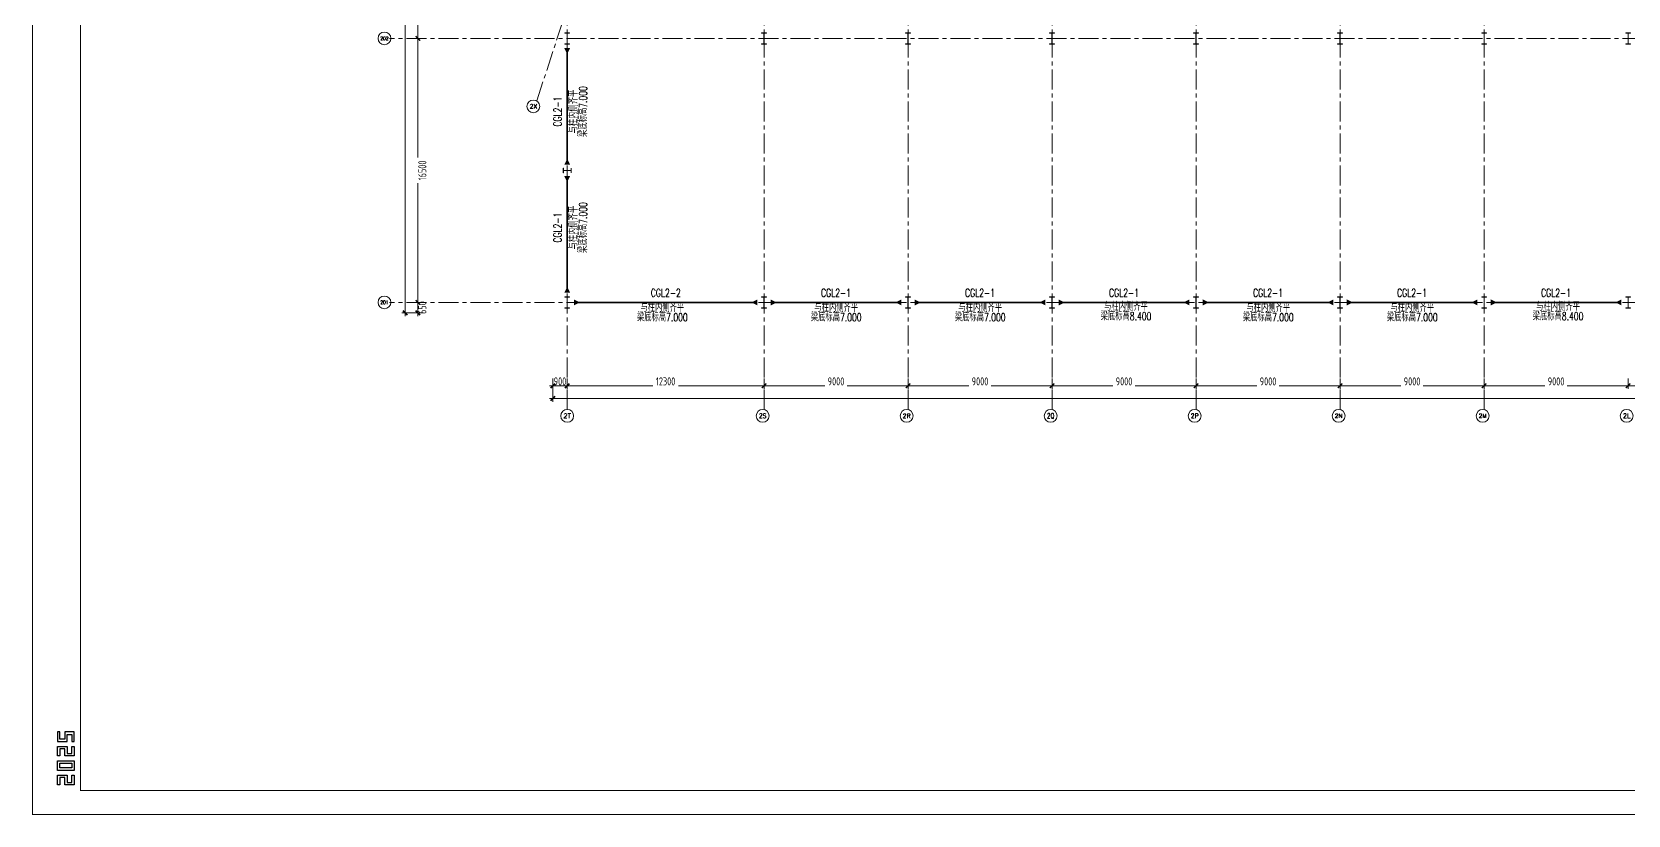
# Model space of a CAD drawing. Extents: x -1201378 to 2367219, y -619313 to 244905.
# Drawn here: x 626489 to 726242, y -96140 to -47191 of the extents above; entities that cross this region are included whole.
import ezdxf
from ezdxf.enums import TextEntityAlignment as Align

# ---------------------------------------------------------------- set-up
doc = ezdxf.new("R2010")
doc.units = 0
doc.header["$LTSCALE"] = 1000
doc.linetypes.add('CENTER', pattern=[2, 1.25, -0.25, 0.25, -0.25])
doc.layers.get('0').update_dxf_attribs({"linetype": 'CONTINUOUS'})
doc.layers.get('Defpoints').update_dxf_attribs({"linetype": 'CONTINUOUS'})
doc.layers.add('0-cxFrame', color=155, linetype='CONTINUOUS')
for name, color, linetype, lineweight in [('0-cxText', 131, 'CONTINUOUS', 25), ('S-axis', 111, 'CONTINUOUS', 0), ('S-bea', 40, 'CONTINUOUS', 0), ('S-col', 2, 'CONTINUOUS', 0), ('S-dote', 5, 'CENTER', 0), ('THIN', 7, 'CONTINUOUS', 0), ('梁', 4, 'CONTINUOUS', 18)]:
    doc.layers.add(name, color=color, linetype=linetype, lineweight=lineweight)
doc.styles.add('_TCH_AXIS', font='COMPLEX', dxfattribs={"bigfont": 'GBCBIG'})
doc.styles.add('cx_tuming', font='simhei.ttf')
doc.styles.add('cx_tuqian1', font='')
doc.styles.add('TSSD_Dimension', font='tssdeng.shx', dxfattribs={"width": 0.7, "bigfont": 'hztxt.shx'})
doc.styles.add('TSSD_Rein', font='tj-romans1.shx', dxfattribs={"width": 0.7, "bigfont": 'tj-hztxt.shx'})
doc.styles.add('黑体', font='simhei.ttf', dxfattribs={"width": 0.8})
doc.styles.get('cx_tuqian1').set_extended_font_data('SimSun')
doc.dimstyles.new('TSSD_200_200', dxfattribs={"dimtxt": 500, "dimasz": 200, "dimexe": 200, "dimexo": 500, "dimgap": 200, "dimtad": 1, "dimdec": 0, "dimzin": 0, "dimdsep": 46, "dimtxsty": 'TSSD_Dimension', "dimblk": 'ARCHTICK', "dimcen": 0, "dimdle": 200, "dimclrt": 7, "dimadec": 0, "dimazin": 0, "dimtfac": 1, "dimtdec": 0, "dimtix": 1, "dimtmove": 2, "dimatfit": 3, "dimfxl": 1, "dimtolj": 1, "dimtzin": 0, "dimarcsym": 0})

# ---------------------------------------------------------------- blocks, each defined once
blk = doc.blocks.new('_ArchTick')
at = {"color": 0, "linetype": 'ByBlock', "const_width": 0.5}
blk.add_lwpolyline([(-0.71, -0.71), (0.71, 0.71)], dxfattribs=at)
blk = doc.blocks.new('*D59')
at = {"layer": 'Defpoints', "color": 0, "transparency": 16777216}
for p in [(-248565, -264098), (-249387, -264748), (-248565, -264748)]:
    blk.add_point(p, dxfattribs=at)
at = {"layer": 'S-axis', "color": 0, "lineweight": -2, "transparency": 16777216}
for p, q in [((-249065, -264098), (-249587, -264098)), ((-249387, -263898), (-249387, -264948)), ((-249065, -264748), (-249587, -264748))]:
    blk.add_line(p, q, dxfattribs=at)
at = {"layer": 'S-axis', "color": 0, "lineweight": -2, "transparency": 16777216, "xscale": 200, "yscale": 200, "zscale": 200}
for p, rotation in [((-249387, -264098), 90), ((-249387, -264748), 270)]:
    blk.add_blockref('_ArchTick', p, dxfattribs=dict(at, rotation=rotation))
at = {"layer": 'S-axis', "color": 7, "transparency": 16777216, "insert": (-249112, -264423), "char_height": 500, "attachment_point": 5, "rotation": 90, "style": 'TSSD_Dimension'}
blk.add_mtext('\\A1;650', dxfattribs=at)
blk = doc.blocks.new('*D60')
at = {"layer": 'Defpoints', "color": 0, "transparency": 16777216}
for p in [(-248565, -247598), (-249387, -264098), (-248565, -264098)]:
    blk.add_point(p, dxfattribs=at)
at = {"layer": 'S-axis', "color": 0, "lineweight": -2, "transparency": 16777216}
for p, q in [((-249065, -247598), (-249587, -247598)), ((-249387, -247398), (-249387, -255042)), ((-249387, -264298), (-249387, -256654)), ((-249065, -264098), (-249587, -264098))]:
    blk.add_line(p, q, dxfattribs=at)
at = {"layer": 'S-axis', "color": 0, "lineweight": -2, "transparency": 16777216, "xscale": 200, "yscale": 200, "zscale": 200}
for p, rotation in [((-249387, -247598), 90), ((-249387, -264098), 270)]:
    blk.add_blockref('_ArchTick', p, dxfattribs=dict(at, rotation=rotation))
at = {"layer": 'S-axis', "color": 7, "transparency": 16777216, "insert": (-249112, -255848), "char_height": 500, "attachment_point": 5, "rotation": 90, "style": 'TSSD_Dimension'}
blk.add_mtext('\\A1;16500', dxfattribs=at)
blk = doc.blocks.new('*D61')
at = {"layer": 'Defpoints', "color": 0, "transparency": 16777216}
for p in [(-248565, -231098), (-249387, -247598), (-248565, -247598)]:
    blk.add_point(p, dxfattribs=at)
at = {"layer": 'S-axis', "color": 0, "lineweight": -2, "transparency": 16777216}
for p, q in [((-249065, -231098), (-249587, -231098)), ((-249387, -230898), (-249387, -238542)), ((-249387, -247798), (-249387, -240154)), ((-249065, -247598), (-249587, -247598))]:
    blk.add_line(p, q, dxfattribs=at)
at = {"layer": 'S-axis', "color": 0, "lineweight": -2, "transparency": 16777216, "xscale": 200, "yscale": 200, "zscale": 200}
for p, rotation in [((-249387, -231098), 90), ((-249387, -247598), 270)]:
    blk.add_blockref('_ArchTick', p, dxfattribs=dict(at, rotation=rotation))
at = {"layer": 'S-axis', "color": 7, "transparency": 16777216, "insert": (-249112, -239348), "char_height": 500, "attachment_point": 5, "rotation": 90, "style": 'TSSD_Dimension'}
blk.add_mtext('\\A1;16500', dxfattribs=at)
blk = doc.blocks.new('*D66')
at = {"layer": 'Defpoints', "color": 0, "transparency": 16777216}
for p in [(-240958, -268348), (-240058, -268348), (-240058, -269308)]:
    blk.add_point(p, dxfattribs=at)
at = {"layer": 'S-axis', "color": 0, "lineweight": -2, "transparency": 16777216}
for p, q in [((-241158, -269308), (-239858, -269308)), ((-240958, -268848), (-240958, -269508)), ((-240058, -268848), (-240058, -269508))]:
    blk.add_line(p, q, dxfattribs=at)
at = {"layer": 'S-axis', "color": 0, "lineweight": -2, "transparency": 16777216, "xscale": 200, "yscale": 200, "zscale": 200, "rotation": 180}
blk.add_blockref('_ArchTick', (-240958, -269308), dxfattribs=at)
at = {"layer": 'S-axis', "color": 0, "lineweight": -2, "transparency": 16777216, "xscale": 200, "yscale": 200, "zscale": 200}
blk.add_blockref('_ArchTick', (-240058, -269308), dxfattribs=at)
at = {"layer": 'S-axis', "color": 7, "transparency": 16777216, "insert": (-240508, -269033), "char_height": 500, "attachment_point": 5, "style": 'TSSD_Dimension'}
blk.add_mtext('\\A1;900', dxfattribs=at)
blk = doc.blocks.new('*D67')
at = {"layer": 'Defpoints', "color": 0, "transparency": 16777216}
for p in [(-240058, -268348), (-227758, -268348), (-227758, -269308)]:
    blk.add_point(p, dxfattribs=at)
at = {"layer": 'S-axis', "color": 0, "lineweight": -2, "transparency": 16777216}
for p, q in [((-240258, -269308), (-234714, -269308)), ((-240058, -268848), (-240058, -269508)), ((-227558, -269308), (-233103, -269308)), ((-227758, -268848), (-227758, -269508))]:
    blk.add_line(p, q, dxfattribs=at)
at = {"layer": 'S-axis', "color": 0, "lineweight": -2, "transparency": 16777216, "xscale": 200, "yscale": 200, "zscale": 200, "rotation": 180}
blk.add_blockref('_ArchTick', (-240058, -269308), dxfattribs=at)
at = {"layer": 'S-axis', "color": 0, "lineweight": -2, "transparency": 16777216, "xscale": 200, "yscale": 200, "zscale": 200}
blk.add_blockref('_ArchTick', (-227758, -269308), dxfattribs=at)
at = {"layer": 'S-axis', "color": 7, "transparency": 16777216, "insert": (-233908, -269033), "char_height": 500, "attachment_point": 5, "style": 'TSSD_Dimension'}
blk.add_mtext('\\A1;12300', dxfattribs=at)
blk = doc.blocks.new('*D68')
at = {"layer": 'Defpoints', "color": 0, "transparency": 16777216}
for p in [(-227758, -268348), (-218758, -268348), (-218758, -269308)]:
    blk.add_point(p, dxfattribs=at)
at = {"layer": 'S-axis', "color": 0, "lineweight": -2, "transparency": 16777216}
for p, q in [((-227958, -269308), (-223957, -269308)), ((-227758, -268848), (-227758, -269508)), ((-218558, -269308), (-222560, -269308)), ((-218758, -268848), (-218758, -269508))]:
    blk.add_line(p, q, dxfattribs=at)
at = {"layer": 'S-axis', "color": 0, "lineweight": -2, "transparency": 16777216, "xscale": 200, "yscale": 200, "zscale": 200, "rotation": 180}
blk.add_blockref('_ArchTick', (-227758, -269308), dxfattribs=at)
at = {"layer": 'S-axis', "color": 0, "lineweight": -2, "transparency": 16777216, "xscale": 200, "yscale": 200, "zscale": 200}
blk.add_blockref('_ArchTick', (-218758, -269308), dxfattribs=at)
at = {"layer": 'S-axis', "color": 7, "transparency": 16777216, "insert": (-223258, -269033), "char_height": 500, "attachment_point": 5, "style": 'TSSD_Dimension'}
blk.add_mtext('\\A1;9000', dxfattribs=at)
blk = doc.blocks.new('*D69')
at = {"layer": 'Defpoints', "color": 0, "transparency": 16777216}
for p in [(-218758, -268348), (-209758, -268348), (-209758, -269308)]:
    blk.add_point(p, dxfattribs=at)
at = {"layer": 'S-axis', "color": 0, "lineweight": -2, "transparency": 16777216}
for p, q in [((-218958, -269308), (-214957, -269308)), ((-218758, -268848), (-218758, -269508)), ((-209558, -269308), (-213560, -269308)), ((-209758, -268848), (-209758, -269508))]:
    blk.add_line(p, q, dxfattribs=at)
at = {"layer": 'S-axis', "color": 0, "lineweight": -2, "transparency": 16777216, "xscale": 200, "yscale": 200, "zscale": 200, "rotation": 180}
blk.add_blockref('_ArchTick', (-218758, -269308), dxfattribs=at)
at = {"layer": 'S-axis', "color": 0, "lineweight": -2, "transparency": 16777216, "xscale": 200, "yscale": 200, "zscale": 200}
blk.add_blockref('_ArchTick', (-209758, -269308), dxfattribs=at)
at = {"layer": 'S-axis', "color": 7, "transparency": 16777216, "insert": (-214258, -269033), "char_height": 500, "attachment_point": 5, "style": 'TSSD_Dimension'}
blk.add_mtext('\\A1;9000', dxfattribs=at)
blk = doc.blocks.new('*D70')
at = {"layer": 'Defpoints', "color": 0, "transparency": 16777216}
for p in [(-209758, -268348), (-200758, -268348), (-200758, -269308)]:
    blk.add_point(p, dxfattribs=at)
at = {"layer": 'S-axis', "color": 0, "lineweight": -2, "transparency": 16777216}
for p, q in [((-209958, -269308), (-205957, -269308)), ((-209758, -268848), (-209758, -269508)), ((-200558, -269308), (-204560, -269308)), ((-200758, -268848), (-200758, -269508))]:
    blk.add_line(p, q, dxfattribs=at)
at = {"layer": 'S-axis', "color": 0, "lineweight": -2, "transparency": 16777216, "xscale": 200, "yscale": 200, "zscale": 200, "rotation": 180}
blk.add_blockref('_ArchTick', (-209758, -269308), dxfattribs=at)
at = {"layer": 'S-axis', "color": 0, "lineweight": -2, "transparency": 16777216, "xscale": 200, "yscale": 200, "zscale": 200}
blk.add_blockref('_ArchTick', (-200758, -269308), dxfattribs=at)
at = {"layer": 'S-axis', "color": 7, "transparency": 16777216, "insert": (-205258, -269033), "char_height": 500, "attachment_point": 5, "style": 'TSSD_Dimension'}
blk.add_mtext('\\A1;9000', dxfattribs=at)
blk = doc.blocks.new('*D71')
at = {"layer": 'Defpoints', "color": 0, "transparency": 16777216}
for p in [(-200758, -268348), (-191758, -268348), (-191758, -269308)]:
    blk.add_point(p, dxfattribs=at)
at = {"layer": 'S-axis', "color": 0, "lineweight": -2, "transparency": 16777216}
for p, q in [((-200958, -269308), (-196957, -269308)), ((-200758, -268848), (-200758, -269508)), ((-191558, -269308), (-195560, -269308)), ((-191758, -268848), (-191758, -269508))]:
    blk.add_line(p, q, dxfattribs=at)
at = {"layer": 'S-axis', "color": 0, "lineweight": -2, "transparency": 16777216, "xscale": 200, "yscale": 200, "zscale": 200, "rotation": 180}
blk.add_blockref('_ArchTick', (-200758, -269308), dxfattribs=at)
at = {"layer": 'S-axis', "color": 0, "lineweight": -2, "transparency": 16777216, "xscale": 200, "yscale": 200, "zscale": 200}
blk.add_blockref('_ArchTick', (-191758, -269308), dxfattribs=at)
at = {"layer": 'S-axis', "color": 7, "transparency": 16777216, "insert": (-196258, -269033), "char_height": 500, "attachment_point": 5, "style": 'TSSD_Dimension'}
blk.add_mtext('\\A1;9000', dxfattribs=at)
blk = doc.blocks.new('*D72')
at = {"layer": 'Defpoints', "color": 0, "transparency": 16777216}
for p in [(-191758, -268348), (-182758, -268348), (-182758, -269308)]:
    blk.add_point(p, dxfattribs=at)
at = {"layer": 'S-axis', "color": 0, "lineweight": -2, "transparency": 16777216}
for p, q in [((-191958, -269308), (-187957, -269308)), ((-191758, -268848), (-191758, -269508)), ((-182558, -269308), (-186560, -269308)), ((-182758, -268848), (-182758, -269508))]:
    blk.add_line(p, q, dxfattribs=at)
at = {"layer": 'S-axis', "color": 0, "lineweight": -2, "transparency": 16777216, "xscale": 200, "yscale": 200, "zscale": 200, "rotation": 180}
blk.add_blockref('_ArchTick', (-191758, -269308), dxfattribs=at)
at = {"layer": 'S-axis', "color": 0, "lineweight": -2, "transparency": 16777216, "xscale": 200, "yscale": 200, "zscale": 200}
blk.add_blockref('_ArchTick', (-182758, -269308), dxfattribs=at)
at = {"layer": 'S-axis', "color": 7, "transparency": 16777216, "insert": (-187258, -269033), "char_height": 500, "attachment_point": 5, "style": 'TSSD_Dimension'}
blk.add_mtext('\\A1;9000', dxfattribs=at)
blk = doc.blocks.new('*D73')
at = {"layer": 'Defpoints', "color": 0, "transparency": 16777216}
for p in [(-182758, -268348), (-173758, -268348), (-173758, -269308)]:
    blk.add_point(p, dxfattribs=at)
at = {"layer": 'S-axis', "color": 0, "lineweight": -2, "transparency": 16777216}
for p, q in [((-182958, -269308), (-178957, -269308)), ((-182758, -268848), (-182758, -269508)), ((-173558, -269308), (-177560, -269308)), ((-173758, -268848), (-173758, -269508))]:
    blk.add_line(p, q, dxfattribs=at)
at = {"layer": 'S-axis', "color": 0, "lineweight": -2, "transparency": 16777216, "xscale": 200, "yscale": 200, "zscale": 200, "rotation": 180}
blk.add_blockref('_ArchTick', (-182758, -269308), dxfattribs=at)
at = {"layer": 'S-axis', "color": 0, "lineweight": -2, "transparency": 16777216, "xscale": 200, "yscale": 200, "zscale": 200}
blk.add_blockref('_ArchTick', (-173758, -269308), dxfattribs=at)
at = {"layer": 'S-axis', "color": 7, "transparency": 16777216, "insert": (-178258, -269033), "char_height": 500, "attachment_point": 5, "style": 'TSSD_Dimension'}
blk.add_mtext('\\A1;9000', dxfattribs=at)
blk = doc.blocks.new('*D74')
at = {"layer": 'Defpoints', "color": 0, "transparency": 16777216}
for p in [(-173758, -268348), (-164758, -268348), (-164758, -269308)]:
    blk.add_point(p, dxfattribs=at)
at = {"layer": 'S-axis', "color": 0, "lineweight": -2, "transparency": 16777216}
for p, q in [((-173958, -269308), (-169957, -269308)), ((-173758, -268848), (-173758, -269508)), ((-164558, -269308), (-168560, -269308)), ((-164758, -268848), (-164758, -269508))]:
    blk.add_line(p, q, dxfattribs=at)
at = {"layer": 'S-axis', "color": 0, "lineweight": -2, "transparency": 16777216, "xscale": 200, "yscale": 200, "zscale": 200, "rotation": 180}
blk.add_blockref('_ArchTick', (-173758, -269308), dxfattribs=at)
at = {"layer": 'S-axis', "color": 0, "lineweight": -2, "transparency": 16777216, "xscale": 200, "yscale": 200, "zscale": 200}
blk.add_blockref('_ArchTick', (-164758, -269308), dxfattribs=at)
at = {"layer": 'S-axis', "color": 7, "transparency": 16777216, "insert": (-169258, -269033), "char_height": 500, "attachment_point": 5, "style": 'TSSD_Dimension'}
blk.add_mtext('\\A1;9000', dxfattribs=at)
blk = doc.blocks.new('*D92')
at = {"layer": 'Defpoints', "color": 0, "transparency": 16777216}
for p in [(-240958, -268448), (-82958, -268448), (-82958, -270108)]:
    blk.add_point(p, dxfattribs=at)
at = {"layer": 'S-axis', "color": 0, "lineweight": -2, "transparency": 16777216}
for p, q in [((-240958, -268948), (-240958, -270308)), ((-82958, -268948), (-82958, -270308)), ((-241158, -270108), (-162899, -270108)), ((-82758, -270108), (-161018, -270108))]:
    blk.add_line(p, q, dxfattribs=at)
at = {"layer": 'S-axis', "color": 0, "lineweight": -2, "transparency": 16777216, "xscale": 200, "yscale": 200, "zscale": 200, "rotation": 180}
blk.add_blockref('_ArchTick', (-240958, -270108), dxfattribs=at)
at = {"layer": 'S-axis', "color": 0, "lineweight": -2, "transparency": 16777216, "xscale": 200, "yscale": 200, "zscale": 200}
blk.add_blockref('_ArchTick', (-82958, -270108), dxfattribs=at)
at = {"layer": 'S-axis', "color": 7, "transparency": 16777216, "insert": (-161958, -269833), "char_height": 500, "attachment_point": 5, "style": 'TSSD_Dimension'}
blk.add_mtext('\\A1;158000', dxfattribs=at)
blk = doc.blocks.new('*D114')
at = {"layer": 'Defpoints', "color": 0, "transparency": 16777216}
for p in [(-248665, -180948), (-250187, -264748), (-248665, -264748)]:
    blk.add_point(p, dxfattribs=at)
at = {"layer": 'S-axis', "color": 0, "lineweight": -2, "transparency": 16777216}
for p, q in [((-249165, -180948), (-250387, -180948)), ((-250187, -180748), (-250187, -222015)), ((-250187, -264948), (-250187, -223681)), ((-249165, -264748), (-250387, -264748))]:
    blk.add_line(p, q, dxfattribs=at)
at = {"layer": 'S-axis', "color": 0, "lineweight": -2, "transparency": 16777216, "xscale": 200, "yscale": 200, "zscale": 200}
for p, rotation in [((-250187, -180948), 90), ((-250187, -264748), 270)]:
    blk.add_blockref('_ArchTick', p, dxfattribs=dict(at, rotation=rotation))
at = {"layer": 'S-axis', "color": 7, "transparency": 16777216, "insert": (-249912, -222848), "char_height": 500, "attachment_point": 5, "rotation": 90, "style": 'TSSD_Dimension'}
blk.add_mtext('\\A1;83800', dxfattribs=at)
blk = doc.blocks.new('nt66')
at = {"layer": 'S-col'}
blk.add_lwpolyline([(-195790, 766820), (-195490, 766820), (-195490, 766808), (-195636, 766808), (-195636, 766132), (-195490, 766132), (-195490, 766120), (-195790, 766120), (-195790, 766132), (-195644, 766132), (-195644, 766808), (-195790, 766808)], close=True, dxfattribs=at)
blk = doc.blocks.new('33333')
for p in [(-89514, -109900), (-77214, -109900), (-68214, -109900), (-59214, -109900), (-50214, -109900), (-41214, -109900), (-32214, -109900), (-23214, -109900), (-89514, -126400), (-77214, -126400), (-68214, -126400), (-59214, -126400), (-50214, -126400), (-41214, -126400), (-32214, -126400), (-23214, -126400)]:
    blk.add_blockref('nt66', p)
blk = doc.blocks.new('TK22.A0 L(Dragon)')
at = {"layer": '0-cxFrame', "color": 7, "const_width": 0.5}
blk.add_lwpolyline([(0, 0), (-1486, 0), (-1486, 841), (0, 841)], close=True, dxfattribs=at)
at = {"layer": '0-cxFrame', "const_width": 0.5}
blk.add_lwpolyline([(-80, 10), (-1466, 10), (-1466, 831), (-80, 831)], close=True, dxfattribs=at)
at = {"layer": 'Defpoints', "color": 2}
for points in [[(-1474.6, 34.37), (-1475.6, 34.37), (-1475.6, 30.37), (-1471.6, 30.37), (-1471.6, 33.37), (-1469.6, 33.37), (-1469.6, 30.37), (-1468.6, 30.37), (-1468.6, 34.37), (-1472.6, 34.37), (-1472.6, 31.37), (-1474.6, 31.37), (-1474.6, 34.37)], [(-1474.6, 24.37), (-1475.6, 24.37), (-1475.6, 28.37), (-1471.6, 28.37), (-1471.6, 25.37), (-1469.6, 25.37), (-1469.6, 28.37), (-1468.6, 28.37), (-1468.6, 24.37), (-1472.6, 24.37), (-1472.6, 27.37), (-1474.6, 27.37), (-1474.6, 24.37)], [(-1474.6, 12.37), (-1475.6, 12.37), (-1475.6, 16.37), (-1471.6, 16.37), (-1471.6, 13.37), (-1469.6, 13.37), (-1469.6, 16.37), (-1468.6, 16.37), (-1468.6, 12.37), (-1472.6, 12.37), (-1472.6, 15.37), (-1474.6, 15.37), (-1474.6, 12.37)]]:
    blk.add_lwpolyline(points, dxfattribs=at)
for points in [[(-1475.6, 18.37), (-1475.6, 22.37), (-1468.6, 22.37), (-1468.6, 18.37)], [(-1474.6, 19.37), (-1474.6, 21.37), (-1469.6, 21.37), (-1469.6, 19.37)]]:
    blk.add_lwpolyline(points, close=True, dxfattribs=at)
at = {"style": '黑体', "flags": 4}
blk.add_attdef('图幅', text='', height=3.3, dxfattribs=at).set_placement((-40, 3), align=Align.RIGHT)
at = {"layer": '0-cxText', "flags": 4}
for tag, height, style, p in [('建设单位', 3.5, 'cx_tuming', (-45, 240)), ('项目名称', 3.5, 'cx_tuming', (-45, 210)), ('子项名称', 3.5, 'cx_tuming', (-45, 180)), ('工程编号', 3.3, 'cx_tuqian1', (-35, 165)), ('图名1', 3.5, 'cx_tuming', (-45, 87)), ('图名2', 3.5, 'cx_tuming', (-45, 79)), ('图名3', 3.5, 'cx_tuming', (-45, 71)), ('出图日期', 3.3, 'cx_tuqian1', (-39, 60)), ('专业', 3.3, 'cx_tuqian1', (-55, 52)), ('图号', 3.3, 'cx_tuqian1', (-55, 44)), ('版次', 3.3, 'cx_tuqian1', (-20, 44))]:
    blk.add_attdef(tag, text='', height=height, dxfattribs=dict(at, style=style)).set_placement(p, align=Align.MIDDLE)
at = {"layer": 'Defpoints', "color": 6, "flags": 4}
for tag, height, style, p in [('tufu', 3.3, '黑体', (-12, 12)), ('dwfname', 4, 'cx_tuqian1', (-80, 3))]:
    blk.add_attdef(tag, text='', height=height, dxfattribs=dict(at, style=style)).set_placement(p, align=Align.RIGHT)
blk = doc.blocks.new('2#轴网')
at = {"layer": 'S-axis'}
for centre in [(-251479.7, -247597), (-242170.8, -251846.6), (-251479.7, -264097), (-240058.5, -271187), (-227843.4, -271187), (-218843.4, -271187), (-209843.4, -271187), (-200843.4, -271187), (-191843.4, -271187), (-182843.4, -271187), (-173843.4, -271187)]:
    blk.add_circle(centre, 400, dxfattribs=at)
at = {"layer": 'S-dote'}
for p, q in [((-240058.5, -270787), (-240058.5, -175198.2)), ((-227758.5, -270787), (-227758.5, -175298.2)), ((-218758.5, -270787), (-218758.5, -175298.2)), ((-209758.5, -270787), (-209758.5, -175298.2)), ((-200758.5, -270787), (-200758.5, -175298.2)), ((-191758.5, -270787), (-191758.5, -175298.2)), ((-182758.5, -270787), (-182758.5, -175298.2)), ((-74854.3, -247598.2), (-251154.3, -247598.2)), ((-74854.3, -264098.2), (-251154.3, -264098.2))]:
    blk.add_line(p, q, dxfattribs=at)
blk.add_lwpolyline([(-241957, -251508.6), (-218110.9, -178014.1)], dxfattribs=at)
at = {"layer": 'S-axis', "style": '_TCH_AXIS'}
for s, height, p, p2 in [('202', 202.97, (-251740.6, -247698.5), (-251218.7, -247698.5)), ('2X', 270.86, (-242415.9, -251982), (-241925.8, -251982)), ('201', 220.59, (-251737, -264207.3), (-251222.3, -264207.3)), ('2T', 288.12, (-240298.6, -271331.1), (-239818.4, -271331.1)), ('2S', 294.28, (-228081.6, -271334.2), (-227605.1, -271334.2)), ('2R', 270.86, (-219088.4, -271322.5), (-218598.3, -271322.5)), ('2P', 276.42, (-201086.9, -271325.3), (-200599.9, -271325.3)), ('2N', 265.5, (-192089.9, -271319.8), (-191596.8, -271319.8)), ('2M', 255.29, (-183092.6, -271314.7), (-182594.2, -271314.7)), ('2L', 288.12, (-174083.5, -271331.1), (-173603.3, -271331.1))]:
    blk.add_text(s, height=height, dxfattribs=at).set_placement(p, p2, align=Align.FIT)
at = {"layer": 'S-axis', "style": '_TCH_AXIS', "width": 0.807692}
blk.add_text('2Q', height=327.87, dxfattribs=at).set_placement((-210070.4, -271351), (-209616.4, -271351), align=Align.FIT)
at = {"layer": 'S-axis'}
for base, p1, p2, angle, picture, middle in [((-250186.9, -264748.2), (-248664.7, -180948.2), (-248664.7, -264748.2), 270, '*D114', (-249911.9, -222848.2)), ((-249386.9, -247598.2), (-248564.7, -231098.2), (-248564.7, -247598.2), 270, '*D61', (-249111.9, -239348.2)), ((-249386.9, -264098.2), (-248564.7, -247598.2), (-248564.7, -264098.2), 270, '*D60', (-249111.9, -255848.2)), ((-249386.9, -264748.2), (-248564.7, -264098.2), (-248564.7, -264748.2), 270, '*D59', (-249111.9, -264423.2)), ((-240058.5, -269308.2), (-240958.5, -268348.2), (-240058.5, -268348.2), 0, '*D66', (-240508.5, -269033.2)), ((-82958.5, -270108.2), (-240958.5, -268448.2), (-82958.5, -268448.2), 0, '*D92', (-161958.5, -269833.2)), ((-227758.5, -269308.2), (-240058.5, -268348.2), (-227758.5, -268348.2), 0, '*D67', (-233908.5, -269033.2)), ((-218758.5, -269308.2), (-227758.5, -268348.2), (-218758.5, -268348.2), 0, '*D68', (-223258.5, -269033.2)), ((-209758.5, -269308.2), (-218758.5, -268348.2), (-209758.5, -268348.2), 0, '*D69', (-214258.5, -269033.2)), ((-200758.5, -269308.2), (-209758.5, -268348.2), (-200758.5, -268348.2), 0, '*D70', (-205258.5, -269033.2)), ((-191758.5, -269308.2), (-200758.5, -268348.2), (-191758.5, -268348.2), 0, '*D71', (-196258.5, -269033.2)), ((-182758.5, -269308.2), (-191758.5, -268348.2), (-182758.5, -268348.2), 0, '*D72', (-187258.5, -269033.2)), ((-173758.5, -269308.2), (-182758.5, -268348.2), (-173758.5, -268348.2), 0, '*D73', (-178258.5, -269033.2)), ((-164758.5, -269308.2), (-173758.5, -268348.2), (-164758.5, -268348.2), 0, '*D74', (-169258.5, -269033.2))]:
    dim = blk.add_linear_dim(base=base, p1=p1, p2=p2, angle=angle, dimstyle='TSSD_200_200', dxfattribs=at)
    dim.commit()
    dim.dimension.update_dxf_attribs({"geometry": picture, "text_midpoint": middle, "dimtype": 161})

msp = doc.modelspace()

# ---------------------------------------------------------------- linework, layer by layer
at = {"layer": 'S-bea'}
for points in [[(659941.5, -48198.2, 375, 0, 0), (659941.5, -48573.2, 375, 0, 0)], [(659941.3, -55498.2, 375, 0, 0), (659941.3, -55123.2, 375, 0, 0)], [(659941.3, -56198.2, 375, 0, 0), (659941.3, -56573.2, 375, 0, 0)], [(659941.5, -63498.2, 375, 0, 0), (659941.5, -63123.2, 375, 0, 0)], [(660356.5, -64098.2, 375, 0, 0), (660731.5, -64098.2, 375, 0, 0)], [(671826.5, -64098.2, 375, 0, 0), (671451.5, -64098.2, 375, 0, 0)], [(672656.5, -64098.2, 375, 0, 0), (673031.5, -64098.2, 375, 0, 0)], [(680826.5, -64098.2, 375, 0, 0), (680451.5, -64098.2, 375, 0, 0)], [(681656.5, -64098.2, 375, 0, 0), (682031.5, -64098.2, 375, 0, 0)], [(689826.5, -64098.2, 375, 0, 0), (689451.5, -64098.2, 375, 0, 0)], [(690656.5, -64098.2, 375, 0, 0), (691031.5, -64098.2, 375, 0, 0)], [(698826.5, -64098.2, 375, 0, 0), (698451.5, -64098.2, 375, 0, 0)], [(699656.5, -64098.2, 375, 0, 0), (700031.5, -64098.2, 375, 0, 0)], [(707826.5, -64098.2, 375, 0, 0), (707451.5, -64098.2, 375, 0, 0)], [(708656.5, -64098.2, 375, 0, 0), (709031.5, -64098.2, 375, 0, 0)], [(716826.5, -64098.2, 375, 0, 0), (716451.5, -64098.2, 375, 0, 0)], [(717656.5, -64098.2, 375, 0, 0), (718031.5, -64098.2, 375, 0, 0)], [(725826.5, -64098.2, 375, 0, 0), (725451.5, -64098.2, 375, 0, 0)]]:
    msp.add_lwpolyline(points, format="xyseb", dxfattribs=at)
at = {"layer": 'S-col'}
msp.add_lwpolyline([(660191.5, -55998.2), (660191.5, -55698.2), (660179.5, -55698.2), (660179.5, -55844.2), (659703.5, -55844.2), (659703.5, -55698.2), (659691.5, -55698.2), (659691.5, -55998.2), (659703.5, -55998.2), (659703.5, -55852.2), (660179.5, -55852.2), (660179.5, -55998.2)], close=True, dxfattribs=at)
at = {"layer": '梁', "linetype": 'Continuous', "const_width": 100}
for points in [[(659941.5, -48198.2), (659941.5, -55498.2)], [(659941.5, -56198.2), (659941.5, -63498.2)], [(660356.5, -64098.2), (671826.5, -64098.2)], [(672656.5, -64098.2), (680826.5, -64098.2)], [(681656.5, -64098.2), (689826.5, -64098.2)], [(690656.5, -64098.2), (698826.5, -64098.2)], [(699656.5, -64098.2), (707826.5, -64098.2)], [(708656.5, -64098.2), (716826.5, -64098.2)], [(717656.5, -64098.2), (725826.5, -64098.2)]]:
    msp.add_lwpolyline(points, dxfattribs=at)

# ---------------------------------------------------------------- block references
at = {"layer": '0-cxFrame', "xscale": 150, "yscale": 150, "zscale": 150}
msp.add_blockref('TK22.A0 L(Dragon)', (849426.9, -96102.2), dxfattribs=at)
at = {"layer": 'S-axis'}
msp.add_blockref('2#轴网', (900000, 200000), dxfattribs=at)
at = {"layer": 'S-col'}
msp.add_blockref('33333', (945095.7, -704168.2), dxfattribs=at)

# ---------------------------------------------------------------- texts
at = {"layer": 'THIN', "style": 'TSSD_Rein', "width": 0.7}
for s, p in [('CGL2-1', (659741.5, -52170)), ('与柱内侧齐平', (660734.9, -52168.8)), ('梁底标高7.000', (661331.6, -52168.8)), ('CGL2-1', (659741.5, -59421.8)), ('与柱内侧齐平', (660734.9, -59420.7)), ('梁底标高7.000', (661331.6, -59420.7))]:
    msp.add_text(s, height=500, rotation=90, dxfattribs=at).set_placement(p, align=Align.BOTTOM_CENTER)
for s, p in [('CGL2-2', (666104.1, -63898.2)), ('CGL2-1', (676741.5, -63898.2)), ('CGL2-1', (685741.5, -63898.2)), ('CGL2-1', (694741.5, -63898.2)), ('CGL2-1', (703741.5, -63898.2)), ('CGL2-1', (712741.5, -63898.2)), ('CGL2-1', (721741.5, -63898.2)), ('梁底标高7.000', (665887.9, -65429.6)), ('与柱内侧齐平', (665887.9, -64832.9)), ('梁底标高7.000', (676755.9, -65429.6)), ('与柱内侧齐平', (676755.9, -64832.9)), ('梁底标高7.000', (685755.9, -65429.6)), ('与柱内侧齐平', (685755.9, -64832.9)), ('梁底标高8.400', (694865.3, -65362.3)), ('与柱内侧齐平', (694865.3, -64765.7)), ('梁底标高7.000', (703755.9, -65429.6)), ('与柱内侧齐平', (703755.9, -64832.9)), ('梁底标高7.000', (712755.9, -65429.6)), ('与柱内侧齐平', (712755.9, -64832.9)), ('梁底标高8.400', (721865.3, -65362.3)), ('与柱内侧齐平', (721865.3, -64765.7))]:
    msp.add_text(s, height=500, dxfattribs=at).set_placement(p, align=Align.BOTTOM_CENTER)

doc.saveas('drawing.dxf')
